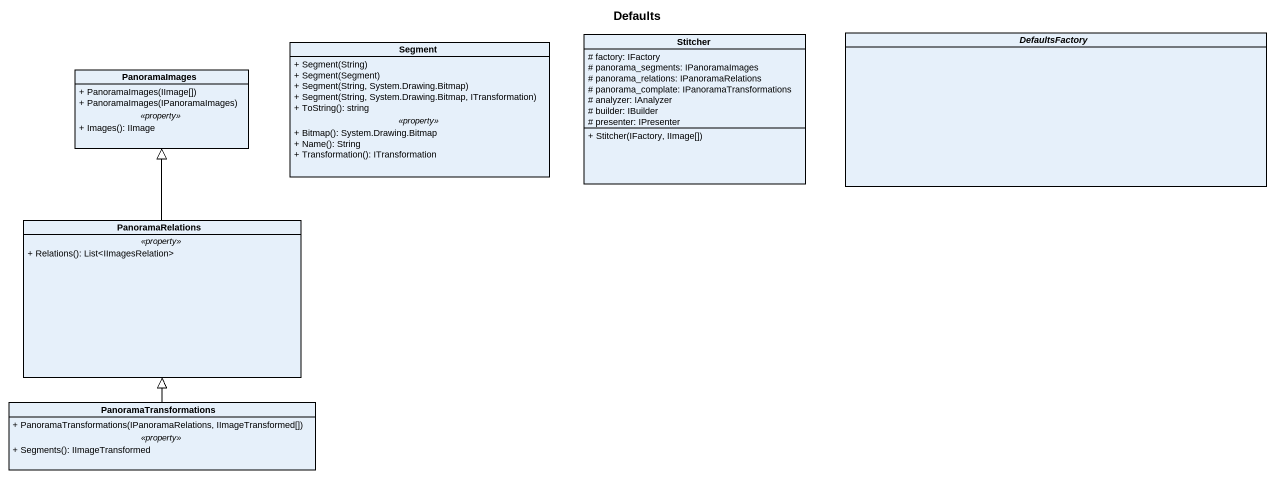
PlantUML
@startuml
title Defaults
hide circle
hide empty members
skinparam classAttributeIconSize 0
class Segment {
  + Segment(String)
  + Segment(Segment)
  + Segment(String, System.Drawing.Bitmap)
  + Segment(String, System.Drawing.Bitmap, ITransformation)
  + ToString(): string
  .. <<property>> ..
  + Bitmap(): System.Drawing.Bitmap
  + Name(): String
  + Transformation(): ITransformation
}
class Stitcher {
  # factory: IFactory
  # panorama_segments: IPanoramaImages
  # panorama_relations: IPanoramaRelations
  # panorama_complate: IPanoramaTransformations
  # analyzer: IAnalyzer
  # builder: IBuilder
  # presenter: IPresenter
  + Stitcher(IFactory, IImage[])
}
abstract class DefaultsFactory
class PanoramaImages {
  + PanoramaImages(IImage[])
  + PanoramaImages(IPanoramaImages)
  .. <<property>> ..
  + Images(): IImage
}
class PanoramaRelations {
  .. <<property>> ..
  + Relations(): List<IImagesRelation>
}
class PanoramaTransformations {
  + PanoramaTransformations(IPanoramaRelations, IImageTransformed[])
  .. <<property>> ..
  + Segments(): IImageTransformed
}
PanoramaRelations -up-|> PanoramaImages
PanoramaTransformations -up-|> PanoramaRelations
@enduml
